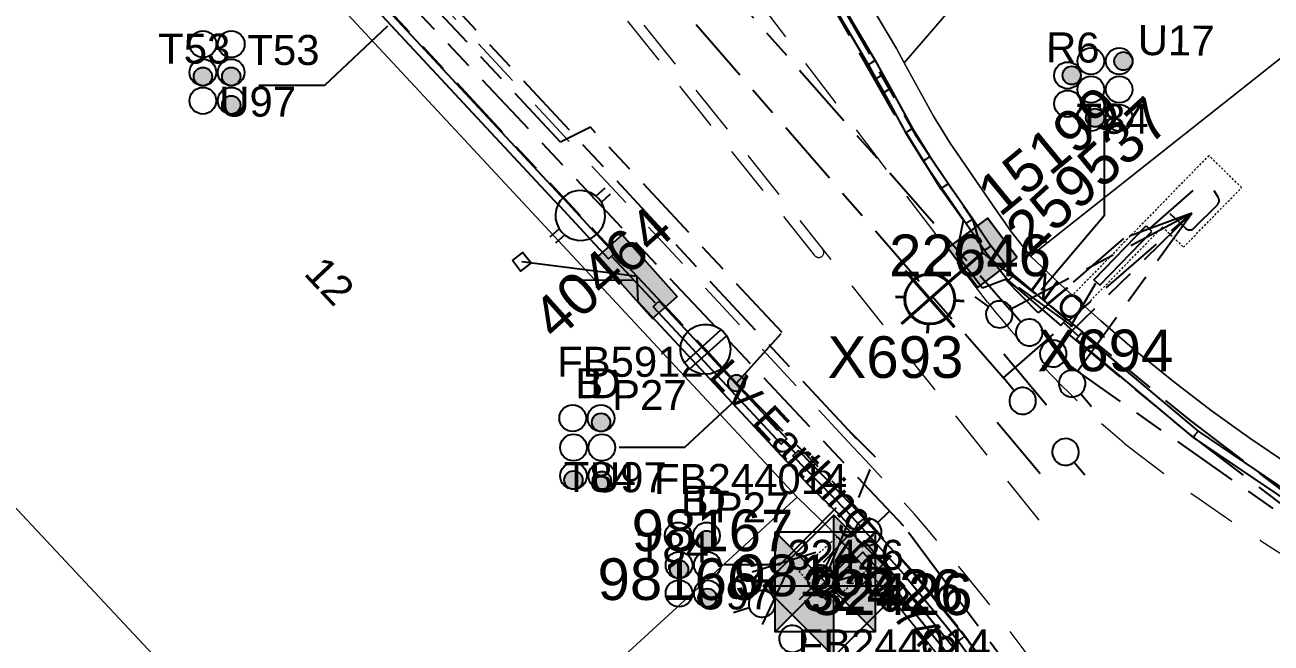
# Model space of a CAD drawing. Header units: metres. Extents: x 314728 to 315901, y 6265229 to 6266735.
# Drawn here: x 315503.8 to 315578.6, y 6265918 to 6265955.1 of the extents above; entities that cross this region are included whole.
import ezdxf
from ezdxf.enums import TextEntityAlignment as Align

# ---------------------------------------------------------------- set-up
doc = ezdxf.new("R2010")
doc.units = ezdxf.units.M
for name, pattern in [('Cable Exist UG', [8.2, 4, -1.2, 1.8, -1.2]), ('Dash', [5, 3, -2]), ('HIDDEN', [0.375, 0.25, -0.125]), ('HIDDEN2', [0.1875, 0.125, -0.0625])]:
    doc.linetypes.add(name, pattern=pattern)
doc.layers.get('0').update_dxf_attribs({"color": 6})
for name, color, linetype, lineweight in [('Cadastre Buildings_SP_EXT', 250, 'Continuous', 5), ('Cadastre Developer_SP_EXT', 250, 'Continuous', 5), ('Cadastre Land Parcels_SP_EXT', 250, 'Continuous', 5), ('Cadastre Other Property_SP_EXT', 250, 'HIDDEN', 5), ('Cadastre Roads_SP_EXT', 250, 'Continuous', 5)]:
    doc.layers.add(name, color=color, linetype=linetype, lineweight=lineweight)
for name, color, linetype in [('Duct_SP_EXT', 7, 'Continuous'), ('Equip_HV_EXT', 7, 'Continuous'), ('Equip_LV_EXT', 7, 'Continuous'), ('Equip_SP_SL_EXT', 7, 'Continuous'), ('Mains_HV_EXT', 7, 'Continuous'), ('Mains_LV_EXT', 7, 'Continuous'), ('Mains_SL_EXT', 7, 'Continuous'), ('Services_SP_EXT', 7, 'Continuous'), ('Sub_SP_EXT', 7, 'Continuous'), ('SupportsUG_SP_LV_EXT', 7, 'Continuous'), ('SupportsUG_SP_LV_SL_EXT', 7, 'Continuous'), ('Trench_SP_EXT', 7, 'Continuous')]:
    doc.layers.add(name, color=color, linetype=linetype)
doc.styles.add('COLUMN_LABEL', font='arial.ttf')
doc.styles.add('iecARIAL', font='arial.ttf', dxfattribs={"height": 2})
doc.styles.add('POLE_LABEL', font='arial.ttf')
doc.styles.get("Standard").update_dxf_attribs({"font": 'arial.ttf'})
doc.styles.add('SWITCH_LABEL', font='arial.ttf', dxfattribs={"height": 2.5})
doc.linetypes.add('Cable E UG', pattern='A,6,-0.5,["E",Standard,S=1.7,R=0,X=0.5,Y=-1],-2.9', length=9.4)

# ---------------------------------------------------------------- blocks, each defined once
blk = doc.blocks.new('COLUMN_EXT')
blk.add_hatch(color=256).paths.add_polyline_path([(-1.485, 1.485), (-1.485, -1.485), (1.485, -1.485), (1.485, 1.485)])
blk.add_lwpolyline([(-1.485, -1.485), (1.485, -1.485), (1.485, 1.485), (-1.485, 1.485)], close=True)
for tag, height, style, flags, p in [('ASSET_NUM', 2.5, 'COLUMN_LABEL', 8, (2, 2)), ('STRUCTURE_PLANT_NUMBER', 0.2, 'POLE_LABEL', 9, (1.813, 0.031)), ('STREET_CODE', 0.2, 'COLUMN_LABEL', 9, (1.813, -0.2))]:
    blk.add_attdef(tag, text='', height=height, dxfattribs=dict(style=style, flags=flags)).set_placement(p, align=Align.MIDDLE_LEFT)
at = {"flags": 9}
for tag, p in [('OWNED_BY', (1.813, -0.6)), ('STATE', (1.813, -0.8)), ('COLUMN_TYPE', (1.813, -0.4)), ('USAGE', (1.813, -1)), ('LEGEND', (1.813, -1.2)), ('LOCATION', (1.813, -1.4)), ('STREETNAME', (1.813, -1.6)), ('SUBURB', (1.813, -1.8)), ('NOTES', (1.813, -2))]:
    blk.add_attdef(tag, text='', height=0.2, dxfattribs=at).set_placement(p, align=Align.MIDDLE_LEFT)
at = {"flags": 1}
blk.add_attdef('Z', (1.813, -2.351), '', height=0.2, dxfattribs=at)
blk = doc.blocks.new('PILLAR_EXT')
blk.add_hatch(color=256).paths.add_polyline_path([(-2.475, 0.99), (-2.475, -0.99), (2.475, -0.99), (2.475, 0.99)])
blk.add_lwpolyline([(-2.475, -0.99), (2.475, -0.99), (2.475, 0.99), (-2.475, 0.99)], close=True)
at = {"style": 'iecARIAL', "flags": 8}
blk.add_attdef('ASSET_NUM', (1.5, 3.5), '', height=2.5, dxfattribs=at)
for tag, p, flags in [('OWNED_BY', (0, -0.2), 9), ('STATE', (0, -0.4), 9), ('SUPPORT_TYPE', (0, -0.6), 9), ('USAGE', (0, -0.8), 9), ('LEGEND', (0, -1), 9), ('LOCATION', (0, -1.2), 9), ('NOTES', (0, -1.4), 9), ('PARENT', (0, -1.6), 9), ('STREETNAME', (0, -1.8), 9), ('SUBURB', (0, -2), 1)]:
    blk.add_attdef(tag, p, '', height=0.2, dxfattribs=dict(flags=flags))
blk = doc.blocks.new('DUCT_EXT')
blk.add_circle((0, 0.8), 0.8)
at = {"flags": 1}
blk.add_attdef('Z', (0, 0), '', height=0.2, dxfattribs=at)
at = {"flags": 9}
for tag, p in [('DUCT_CODE', (0, 0)), ('XSECT_TYPE', (0, -0.2)), ('STATE', (0, -0.6)), ('FB_REFERENCE', (0, -0.4)), ('NOTES', (0, -0.8))]:
    blk.add_attdef(tag, text='', height=0.2, dxfattribs=at).set_placement(p, align=Align.MIDDLE_LEFT)
blk = doc.blocks.new('SL_LANTERN_EXT')
at = {"lineweight": 40}
for p, q in [((0, 1.968), (0, 6.468)), ((-1.459, 5.676), (-1.061, 5.278)), ((1.458, 5.676), (1.06, 5.278)), ((-2.25, 4.218), (2.25, 4.218)), ((-1.459, 2.759), (-1.061, 3.157)), ((1.458, 2.759), (1.06, 3.157)), ((0, 0), (0, 2.721))]:
    blk.add_line(p, q, dxfattribs=at)
blk.add_circle((0, 4.218), 1.5, dxfattribs=at)
at = {"style": 'iecARIAL', "flags": 8}
blk.add_attdef('ASSET_NUM', (1.5, 1.5), '', height=2.5, dxfattribs=at)
for tag, p, height, flags in [('CONSTRUCTED_VOLTAGE', (0.981, -0.653), 0.2, 9), ('CONTROL_TYPE', (0.981, -0.853), 0.2, 9), ('OPERATING_VOLTAGE', (0.981, -1.653), 0.2, 9), ('LANTERN_PURPOSE', (0.981, -1.053), 0.2, 9), ('LANTERN_TYPE', (0.981, -1.253), 0.2, 9), ('NO_PHASES', (0.981, -1.453), 0.2, 9), ('LNUMBER', (2.181, -3.253), 2.5, 8), ('ORIENTATION', (0.981, -1.853), 0.2, 9), ('OWNED_BY', (0.981, -2.053), 0.2, 9), ('STATE', (0.981, -2.253), 0.2, 9), ('CEXIST', (0.981, -2.653), 0.2, 9), ('CNEW', (0.981, -2.853), 0.2, 9), ('CNUMBER', (0.981, -3.053), 0.2, 9), ('USAGE', (0.981, -2.453), 0.2, 9), ('CREMOVE', (0.981, -3.253), 0.2, 9), ('CREPLACE', (0.981, -3.453), 0.2, 9), ('LKINGHEIGHT', (0.981, -3.653), 0.2, 9), ('LBRACKET', (0.981, -3.853), 0.2, 9), ('LBRACKETVOCAB', (0.981, -4.053), 0.2, 9), ('LCATEGORY', (0.981, -4.253), 0.2, 9), ('LCHARGE1', (0.981, -4.453), 0.2, 9), ('LCHARGE1PERCENT', (0.981, -4.653), 0.2, 9), ('LCHARGE2', (0.981, -4.853), 0.2, 9), ('LCHARGE2PERCENT', (0.981, -5.053), 0.2, 9), ('LCHARGE3', (0.981, -5.253), 0.2, 9), ('LCHARGE3PERCENT', (0.981, -5.453), 0.2, 9), ('LEXIST', (0.981, -5.653), 0.2, 9), ('LLAMP', (0.981, -5.853), 0.2, 9), ('LLAMPVOCAB', (0.981, -6.053), 0.2, 9), ('LMAST', (0.981, -6.253), 0.2, 9), ('LMASTVOCAB', (0.981, -6.453), 0.2, 9), ('LNEW', (0.981, -6.653), 0.2, 9), ('LANTNUMBER', (0.981, -6.853), 0.2, 9), ('LOUTREACH', (0.981, -7.253), 0.2, 9), ('LOUTREACHVOCAB', (0.981, -7.453), 0.2, 9), ('LRATECODE', (0.981, -7.653), 0.2, 9), ('LREMOVE', (0.981, -7.853), 0.2, 9), ('LREPLACE', (0.981, -8.053), 0.2, 9), ('LTYPE', (0.981, -8.253), 0.2, 9), ('LTYPEVOCAB', (0.981, -8.453), 0.2, 9), ('LEGEND', (0.981, -8.653), 0.2, 9), ('LOCATION', (0.981, -8.853), 0.2, 9), ('NOTES', (0.981, -9.053), 0.2, 9), ('STREETNAME', (0.981, -9.253), 0.2, 9), ('SUBURB', (0.981, -9.453), 0.2, 1)]:
    blk.add_attdef(tag, p, '', height=height, dxfattribs=dict(flags=flags))
blk = doc.blocks.new('CCP_EXT')
at = {"flags": 9}
for tag, p in [('USAGE', (0, -1.2)), ('LEGEND', (0, -1.4)), ('STATE', (0, -1.8)), ('LIFE_SUPPORT', (0, -1.6)), ('NOTES', (0, -2))]:
    blk.add_attdef(tag, text='', height=0.2, dxfattribs=at).set_placement(p, align=Align.MIDDLE_LEFT)
blk.add_wipeout([(0, 0.566), (0.566, 0), (0, -0.566), (-0.566, 0)])
blk.add_lwpolyline([(-0.566, 0), (0, 0.566), (0.566, 0), (0, -0.566), (-0.566, 0)])
at = {"flags": 1}
blk.add_attdef('Z', (0, 0), '', height=0.2, dxfattribs=at)
at = {"flags": 9}
for tag, p in [('CCP_TYPE', (0, 0)), ('OPERATING_VOLTAGE', (0, -0.6)), ('ORIENTATION', (0, -0.8)), ('CONSTRUCTED_VOLTAGE', (0, -0.2)), ('NO_PHASES', (0, -0.4)), ('OWNED_BY', (0, -1))]:
    blk.add_attdef(tag, text='', height=0.2, dxfattribs=at).set_placement(p, align=Align.MIDDLE_LEFT)
blk = doc.blocks.new('LV_UG_LINKS_CLOSED_EXT')
blk.add_wipeout([(-1.056, 1.057), (-1.18, 0.916), (-1.286, 0.761), (-1.371, 0.594), (-1.435, 0.417), (-1.476, 0.234), (-1.493, 0.047), (-1.487, -0.14), (-1.458, -0.326), (-1.406, -0.506), (-1.331, -0.678), (-1.236, -0.839), (-1.121, -0.988), (-0.988, -1.12), (-0.84, -1.235), (-0.679, -1.331), (-0.506, -1.406), (-0.326, -1.458), (-0.141, -1.487), (0.047, -1.493), (0.233, -1.476), (0.416, -1.435), (0.593, -1.371), (0.76, -1.286), (0.915, -1.181), (1.056, -1.057), (1.18, -0.916), (1.286, -0.761), (1.371, -0.594), (1.435, -0.417), (1.476, -0.234), (1.493, -0.047), (1.487, 0.14), (1.458, 0.326), (1.406, 0.506), (1.331, 0.678), (1.236, 0.839), (1.121, 0.988), (0.988, 1.12), (0.84, 1.235), (0.679, 1.331), (0.506, 1.406), (0.326, 1.458), (0.141, 1.487), (-0.047, 1.493), (-0.233, 1.476), (-0.416, 1.435), (-0.593, 1.371), (-0.76, 1.286), (-0.915, 1.181)])
for p, q in [((-0.25, -1.479), (-0.25, 1.479)), ((0.25, -1.479), (0.25, 1.479))]:
    blk.add_line(p, q)
blk.add_circle((0, 0), 1.5)
at = {"flags": 9}
for tag, p in [('ACTUAL_STATUS', (0, 0)), ('OPERATING_VOLTAGE', (0, -0.6)), ('ORIENTATION', (0, -0.8)), ('CONSTRUCTED_VOLTAGE', (0, -0.2)), ('NO_PHASES', (0, -0.4)), ('STATE', (0, -1)), ('SWITCH_TYPE', (0, -1.2)), ('USAGE', (0, -1.4)), ('NOTES', (0, -1.6))]:
    blk.add_attdef(tag, text='', height=0.2, dxfattribs=at).set_placement(p, align=Align.MIDDLE_LEFT)
at = {"flags": 1}
blk.add_attdef('Z', (0, 0), '', height=0.2, dxfattribs=at)
blk = doc.blocks.new('LV_UG_LINKS_OPEN_EXT')
for p, q in [((-0.249, 1.473), (-0.249, 2.22)), ((0.249, 1.473), (0.249, 2.22)), ((-0.249, -1.473), (-0.249, -2.22)), ((0.249, -1.473), (0.249, -2.22))]:
    blk.add_line(p, q)
at = {"flags": 9}
for tag, p in [('ACTUAL_STATUS', (0, 0)), ('OPERATING_VOLTAGE', (0, -0.6)), ('ORIENTATION', (0, -0.8)), ('CONSTRUCTED_VOLTAGE', (0, -0.2)), ('NO_PHASES', (0, -0.4)), ('STATE', (0, -1)), ('SWITCH_TYPE', (0, -1.2)), ('USAGE', (0, -1.4)), ('NOTES', (0, -1.6))]:
    blk.add_attdef(tag, text='', height=0.2, dxfattribs=at).set_placement(p, align=Align.MIDDLE_LEFT)
at = {"flags": 1}
blk.add_attdef('Z', (0, 0), '', height=0.2, dxfattribs=at)
blk.add_wipeout([(-0.249, 1.473), (-0.432, 1.43), (-0.608, 1.365), (-0.774, 1.278), (-0.928, 1.171), (-1.067, 1.045), (-1.19, 0.903), (-1.294, 0.747), (-1.377, 0.579), (-1.439, 0.402), (-1.478, 0.218), (-1.494, 0.031), (-1.486, -0.156), (-1.455, -0.341), (-1.4, -0.521), (-1.324, -0.692), (-1.227, -0.853), (-1.11, -1), (-0.976, -1.131), (-0.827, -1.244), (-0.664, -1.338), (-0.491, -1.411), (-0.311, -1.461), (-0.125, -1.489), (0.062, -1.493), (0.249, -1.473), (0.432, -1.43), (0.608, -1.365), (0.774, -1.278), (0.928, -1.171), (1.067, -1.045), (1.19, -0.903), (1.294, -0.747), (1.377, -0.579), (1.439, -0.402), (1.478, -0.218), (1.494, -0.031), (1.486, 0.156), (1.455, 0.341), (1.4, 0.521), (1.324, 0.692), (1.227, 0.853), (1.11, 1), (0.976, 1.131), (0.827, 1.244), (0.664, 1.338), (0.491, 1.411), (0.311, 1.461), (0.125, 1.489), (-0.062, 1.493)])
blk.add_lwpolyline([(0, -1.494, 1), (0, 1.494, 1)], format="xyb", close=True)
blk = doc.blocks.new('SWG_HOLEC_SU_EXT')
blk.add_line((1.8, -2), (5.8, -2))
for points in [[(1.8, -0.8, 1), (1.8, 0.8, 1)], [(5.8, -0.8, 1), (5.8, 0.8, 1)]]:
    blk.add_lwpolyline(points, format="xyb", close=True)
for points in [[(1, 0), (0, 0)], [(6.6, 0), (7.6, 0)]]:
    blk.add_lwpolyline(points)
at = {"style": 'SWITCH_LABEL', "flags": 8}
blk.add_attdef('ASSET_NUM', text='', height=2.5, rotation=179.95437, dxfattribs=at).set_placement((-2.4, 0), align=Align.MIDDLE_LEFT)
at = {"flags": 1}
blk.add_attdef('Z', (0, 0), '', height=0.2, dxfattribs=at)
at = {"flags": 9}
for tag, p in [('ACTUAL_STATUS', (0, -0.4)), ('CONSTRUCTED_VOLTAGE', (0, -0.6)), ('NO_PHASES', (0, -0.8)), ('OPERATING_VOLTAGE', (0, -1)), ('ORIENTATION', (0, -1.2)), ('OWNED_BY', (0, -1.4)), ('STATE', (0, -1.8)), ('SWITCH_TYPE', (0, -2)), ('USAGE', (0, -2.2)), ('PARENT', (0, -1.6)), ('STREETNAME', (0, -2.6)), ('SUBURB', (0, -2.8)), ('LOCATION', (0, -2.4)), ('NOTES', (0, -3))]:
    blk.add_attdef(tag, text='', height=0.2, dxfattribs=at).set_placement(p, align=Align.MIDDLE_LEFT)
at = {"style": 'SWITCH_LABEL', "flags": 9}
blk.add_attdef('STREET_CODE', text='', height=0.2, dxfattribs=at).set_placement((0, -0.2), align=Align.MIDDLE_LEFT)
blk = doc.blocks.new('SWG_HOLEC_SU_NO_EXT')
blk.add_line((1.8, -2), (5.8, -2))
for points in [[(1.8, -0.8, 1), (1.8, 0.8, 1)], [(5.8, -0.8, 1), (5.8, 0.8, 1)]]:
    blk.add_lwpolyline(points, format="xyb", close=True)
for points in [[(1, 0), (0, 0)], [(6.6, 0), (7.6, 0)]]:
    blk.add_lwpolyline(points)
at = {"insert": (5.311, -3.639), "char_height": 1.4, "width": 3.88632, "attachment_point": 1, "rotation": 180}
blk.add_mtext('{\\fArial|b0|i0|c0|p34;N/O}', dxfattribs=at)
at = {"style": 'SWITCH_LABEL', "flags": 8}
blk.add_attdef('ASSET_NUM', text='', height=2.5, rotation=179.95437, dxfattribs=at).set_placement((-2.4, 0), align=Align.MIDDLE_LEFT)
at = {"flags": 1}
blk.add_attdef('Z', (0, 0), '', height=0.2, dxfattribs=at)
at = {"flags": 9}
for tag, p in [('ACTUAL_STATUS', (0, -0.4)), ('CONSTRUCTED_VOLTAGE', (0, -0.6)), ('NO_PHASES', (0, -0.8)), ('OPERATING_VOLTAGE', (0, -1)), ('ORIENTATION', (0, -1.2)), ('OWNED_BY', (0, -1.4)), ('STATE', (0, -1.8)), ('SWITCH_TYPE', (0, -2)), ('USAGE', (0, -2.2)), ('PARENT', (0, -1.6)), ('STREETNAME', (0, -2.6)), ('SUBURB', (0, -2.8)), ('LOCATION', (0, -2.4)), ('NOTES', (0, -3))]:
    blk.add_attdef(tag, text='', height=0.2, dxfattribs=at).set_placement(p, align=Align.MIDDLE_LEFT)
at = {"style": 'SWITCH_LABEL', "flags": 9}
blk.add_attdef('STREET_CODE', text='', height=0.2, dxfattribs=at).set_placement((0, -0.2), align=Align.MIDDLE_LEFT)
blk = doc.blocks.new('SWITCHING_STATION_EXT')
blk.add_hatch(color=256).paths.add_polyline_path([(-3, 3), (-3, -3), (0, 0)])
h = blk.add_hatch(color=256)
h.paths.add_polyline_path([(0, 0), (3, -3), (3, 3)])
h.paths.add_polyline_path([(3.593, -1.15), (4.626, -1.15), (4.626, -0.85), (3.593, -0.85)], flags=9)
h.paths.add_polyline_path([(3.593, -0.95), (4.826, -0.95), (4.826, -0.65), (3.593, -0.65)], flags=9)
h.paths.add_polyline_path([(3.593, -0.75), (4.626, -0.75), (4.626, -0.45), (3.593, -0.45)], flags=9)
h.paths.add_polyline_path([(3.593, -0.55), (4.826, -0.55), (4.826, -0.25), (3.593, -0.25)], flags=9)
h.paths.add_polyline_path([(3.593, -0.35), (5.693, -0.35), (5.693, -0.05), (3.593, -0.05)], flags=9)
for p, q in [((-3, 3), (3, -3)), ((-3, -3), (3, 3)), ((-2.4, 2.327), (-2.4, 2.327, 0)), ((2.327, 2.327), (2.327, 2.327, 0))]:
    blk.add_line(p, q)
blk.add_lwpolyline([(-3, 3), (3, 3), (3, -3), (-3, -3)], close=True)
for tag, height, flags, p in [('ASSET_NUM', 2.5, 8, (3.461, 2)), ('STREET_CODE', 0.2, 9, (1.5, 0)), ('OPERATING_VOLTAGE', 0.2, 9, (1.5, -0.6)), ('OPERATED_BY', 0.2, 9, (1.5, -0.8)), ('CONSTRUCTED_VOLTAGE', 0.2, 9, (1.5, -0.2)), ('NO_PHASES', 0.2, 9, (1.5, -0.4)), ('ORIENTATION', 0.2, 9, (1.5, -1.2)), ('OWNED_BY', 0.2, 9, (1.5, -1.4)), ('MAINTAINED_BY', 0.2, 9, (1.5, -1)), ('STATE', 0.2, 9, (1.5, -1.6)), ('USAGE', 0.2, 9, (1.5, -2)), ('PARENT', 0.2, 9, (1.5, -1.8)), ('LEGEND', 0.2, 9, (1.5, -2.2)), ('SITE_TYPE', 0.2, 9, (1.5, -2.6)), ('STREETNAME', 0.2, 9, (1.5, -2.8)), ('SUBURB', 0.2, 9, (1.5, -3)), ('LOCATION', 0.2, 9, (1.5, -2.4)), ('Z', 0.2, 1, (1.5, -3.4)), ('NOTES', 0.2, 9, (1.5, -3.2))]:
    blk.add_attdef(tag, text='', height=height, dxfattribs=dict(flags=flags)).set_placement(p, align=Align.MIDDLE_LEFT)
blk = doc.blocks.new('CABLE_LARGE_EXT')
h = blk.add_hatch(color=256)
edge = h.paths.add_edge_path()
edge.add_arc((0, 0.55), 0.55, 0, 360)
blk.add_circle((0, 0.55), 0.55)
at = {"flags": 1}
blk.add_attdef('Z', (0, 0), '', height=0.2, dxfattribs=at)
at = {"flags": 9}
for tag, p in [('COND_CODE', (0, 0)), ('XSECT_SIZE', (0, -0.6)), ('STATE', (0, -0.4)), ('FB_REFERENCE', (0, -0.2)), ('NOTES', (0, -0.8))]:
    blk.add_attdef(tag, text='', height=0.2, dxfattribs=at).set_placement(p, align=Align.MIDDLE_LEFT)
blk = doc.blocks.new('CONNECTOR_NODE_EXT')
h = blk.add_hatch(color=256)
edge = h.paths.add_edge_path()
edge.add_arc((0, 0), 0.5, 0, 360)
blk.add_circle((0, 0), 0.5)
at = {"flags": 1}
blk.add_attdef('Z', (0, 0), '', height=0.2, dxfattribs=at)
at = {"flags": 9}
for tag, p in [('CONNECTOR_TYPE', (0, 0)), ('OPERATING_VOLTAGE', (0, -0.6)), ('ORIENTATION', (0, -0.8)), ('CONSTRUCTED_VOLTAGE', (0, -0.2)), ('NO_PHASES', (0, -0.4)), ('SUBTYPE', (0, -1)), ('USAGE', (0, -1.2)), ('NOTES', (0, -1.4))]:
    blk.add_attdef(tag, text='', height=0.2, dxfattribs=at).set_placement(p, align=Align.MIDDLE_LEFT)

msp = doc.modelspace()

# ---------------------------------------------------------------- linework, layer by layer
at = {"layer": 'Cadastre Buildings_SP_EXT', "linetype": 'Continuous'}
msp.add_lwpolyline([(315524.599, 6265903.287), (315482.696, 6265948.059), (315451.744, 6265919.365), (315443.539, 6265911.76), (315491.622, 6265879.386), (315509.074, 6265889.064), (315524.599, 6265903.287)], close=True, dxfattribs=at)
at = {"layer": 'Cadastre Developer_SP_EXT', "linetype": 'Dash'}
msp.add_lwpolyline([(315561.591, 6265938.43), (315534.952, 6265973.466)], dxfattribs=at)
for points in [[(315551.239, 6265941.225, 0.987472), (315551.708, 6265941.599)], [(315561.593, 6265938.428, 0.048766), (315569.788, 6265929.989)], [(315569.801, 6265929.978, 0.039813), (315584.722, 6265920.09)], [(315564.745, 6265916.279, 0.032854), (315553.511, 6265929.758)]]:
    msp.add_lwpolyline(points, format="xyb", dxfattribs=at)
at = {"layer": 'Cadastre Land Parcels_SP_EXT', "linetype": 'Continuous'}
for points in [[(315581.598, 6265993.334), (315565.114, 6265976.974), (315541.284, 6266003.842), (315537.935, 6265999.877), (315567.646, 6265965.585), (315556.598, 6265952.797), (315558.361, 6265949.589), (315559.354, 6265947.967), (315560.447, 6265946.37), (315561.903, 6265944.268), (315563.003, 6265942.696), (315564.183, 6265941.184), (315582.685, 6265955.839), (315583.976, 6265954.708), (315601.616, 6265977.652), (315581.598, 6265993.334)], [(315550.17, 6265926.734), (315549.6, 6265927.346), (315512.139, 6265967.588), (315503.803, 6265967.662), (315482.696, 6265948.059), (315524.599, 6265903.287), (315550.17, 6265926.734)]]:
    msp.add_lwpolyline(points, close=True, dxfattribs=at)
for points in [[(315553.632, 6265957.865), (315556.126, 6265953.653), (315556.598, 6265952.797), (315556.598, 6265952.797), (315567.646, 6265965.585)], [(315582.685, 6265955.839), (315564.183, 6265941.184), (315566.282, 6265939.215), (315568.391, 6265937.307), (315570.553, 6265935.456), (315572.766, 6265933.667), (315575.028, 6265931.941), (315577.337, 6265930.278), (315579.691, 6265928.679)], [(315558.682, 6265917.2), (315555.472, 6265921.144), (315552.062, 6265924.915), (315552.062, 6265924.915), (315550.17, 6265926.734), (315524.599, 6265903.287)]]:
    msp.add_lwpolyline(points, dxfattribs=at)
at = {"layer": 'Cadastre Other Property_SP_EXT', "linetype": 'HIDDEN2'}
for points in [[(315566.704, 6265938.852), (315567.447, 6265938.182), (315572.103, 6265942.952), (315573.355, 6265941.73), (315576.848, 6265945.308), (315574.88, 6265947.229), (315566.704, 6265938.852)], [(315552.602, 6265924.368), (315550.267, 6265922.29), (315552.124, 6265920.323), (315554.349, 6265922.364), (315552.602, 6265924.368)]]:
    msp.add_lwpolyline(points, close=True, dxfattribs=at)
at = {"layer": 'Cadastre Roads_SP_EXT', "linetype": 'Continuous'}
msp.add_lwpolyline([(315579.691, 6265928.679), (315577.337, 6265930.278), (315575.028, 6265931.941), (315572.766, 6265933.667), (315570.553, 6265935.456), (315568.391, 6265937.307), (315566.282, 6265939.215), (315564.183, 6265941.184), (315563.003, 6265942.696), (315561.903, 6265944.268), (315560.447, 6265946.37), (315559.354, 6265947.967), (315558.361, 6265949.589), (315556.598, 6265952.797), (315556.126, 6265953.653), (315553.632, 6265957.865)], dxfattribs=at)
at = {"layer": 'Duct_SP_EXT'}
for p, q in [((315551.989, 6265956.833), (315554.442, 6265952.69)), ((315552.395, 6265957.088), (315554.858, 6265952.928)), ((315554.442, 6265952.69), (315554.65, 6265952.809)), ((315554.442, 6265952.69), (315554.899, 6265951.86)), ((315554.858, 6265952.928), (315554.65, 6265952.809)), ((315554.858, 6265952.928), (315555.32, 6265952.092)), ((315554.899, 6265951.86), (315555.109, 6265951.976)), ((315554.899, 6265951.86), (315555.367, 6265951.008)), ((315555.32, 6265952.092), (315555.109, 6265951.976)), ((315555.32, 6265952.092), (315555.788, 6265951.239)), ((315555.367, 6265951.008), (315555.578, 6265951.124)), ((315555.367, 6265951.008), (315555.578, 6265951.124)), ((315555.367, 6265951.008), (315555.367, 6265951.008)), ((315555.367, 6265951.008), (315556.683, 6265948.615)), ((315555.788, 6265951.239), (315555.578, 6265951.124)), ((315555.788, 6265951.239), (315555.578, 6265951.124)), ((315555.788, 6265951.239), (315555.788, 6265951.239)), ((315555.788, 6265951.239), (315557.098, 6265948.856)), ((315556.683, 6265948.615), (315556.89, 6265948.735)), ((315556.683, 6265948.615), (315557.725, 6265946.912)), ((315557.098, 6265948.856), (315556.89, 6265948.735)), ((315557.098, 6265948.856), (315558.128, 6265947.173)), ((315557.725, 6265946.912), (315557.927, 6265947.042)), ((315558.128, 6265947.173), (315557.927, 6265947.042)), ((315558.128, 6265947.173), (315559.245, 6265945.542)), ((315557.725, 6265946.912), (315558.849, 6265945.27)), ((315559.245, 6265945.542), (315559.047, 6265945.406)), ((315559.245, 6265945.542), (315560.706, 6265943.432)), ((315558.849, 6265945.27), (315559.047, 6265945.406)), ((315558.849, 6265945.27), (315560.31, 6265943.161)), ((315560.31, 6265943.161), (315560.508, 6265943.297)), ((315560.706, 6265943.432), (315560.508, 6265943.297)), ((315560.706, 6265943.432), (315561.804, 6265941.813)), ((315560.31, 6265943.161), (315561.406, 6265941.544)), ((315567.984, 6265939.783), (315571.117, 6265943.014)), ((315568.329, 6265939.449), (315571.462, 6265942.68)), ((315571.117, 6265943.014), (315571.289, 6265942.847)), ((315571.462, 6265942.68), (315571.289, 6265942.847)), ((315561.794, 6265941.827), (315561.605, 6265941.678)), ((315561.804, 6265941.813), (315561.605, 6265941.678)), ((315561.794, 6265941.827), (315563.18, 6265940.06)), ((315561.406, 6265941.544), (315561.605, 6265941.678)), ((315561.416, 6265941.53), (315561.605, 6265941.678)), ((315561.416, 6265941.53), (315562.833, 6265939.725)), ((315562.833, 6265939.725), (315563.007, 6265939.892)), ((315562.833, 6265939.725), (315566.005, 6265937.038)), ((315563.18, 6265940.06), (315563.007, 6265939.892)), ((315563.18, 6265940.06), (315566.315, 6265937.404)), ((315567.984, 6265939.783), (315568.157, 6265939.616)), ((315568.329, 6265939.449), (315568.157, 6265939.616)), ((315541.536, 6265938.163), (315541.712, 6265938.327)), ((315541.888, 6265938.49), (315541.712, 6265938.327)), ((315566.315, 6265937.404), (315566.16, 6265937.221)), ((315566.005, 6265937.038), (315566.16, 6265937.221)), ((315567.224, 6265936.567), (315567.07, 6265936.383)), ((315567.224, 6265936.567), (315574.23, 6265930.699)), ((315566.916, 6265936.199), (315567.07, 6265936.383)), ((315566.916, 6265936.199), (315573.941, 6265930.315)), ((315574.23, 6265930.699), (315574.086, 6265930.507)), ((315574.23, 6265930.699), (315581.343, 6265925.892)), ((315549.203, 6265929.916), (315549.379, 6265930.079)), ((315549.554, 6265930.242), (315549.379, 6265930.079)), ((315573.941, 6265930.315), (315574.086, 6265930.507)), ((315573.941, 6265930.315), (315581.085, 6265925.487)), ((315549.912, 6265929.207), (315550.084, 6265929.375)), ((315553.108, 6265925.935), (315549.912, 6265929.207)), ((315550.255, 6265929.543), (315550.084, 6265929.375)), ((315553.458, 6265926.264), (315550.255, 6265929.543)), ((315553.108, 6265925.935), (315553.283, 6265926.099)), ((315553.458, 6265926.264), (315553.283, 6265926.099)), ((315556.941, 6265922.412), (315553.458, 6265926.264)), ((315556.585, 6265922.091), (315553.108, 6265925.935)), ((315556.941, 6265922.412), (315556.763, 6265922.252)), ((315556.949, 6265922.403), (315556.763, 6265922.252)), ((315560.219, 6265918.385), (315556.949, 6265922.403)), ((315556.576, 6265922.1), (315556.763, 6265922.252)), ((315559.839, 6265918.092), (315556.576, 6265922.1)), ((315556.585, 6265922.091), (315556.763, 6265922.252)), ((315559.839, 6265918.092), (315560.029, 6265918.238)), ((315562.872, 6265913.936), (315559.839, 6265918.092)), ((315560.219, 6265918.385), (315560.029, 6265918.238)), ((315563.264, 6265914.213), (315560.219, 6265918.385))]:
    msp.add_line(p, q, dxfattribs=at)
for points in [[(315517.869, 6265951.46), (315521.817, 6265951.46), (315525.61, 6265955.008)], [(315568.605, 6265948.711), (315568.605, 6265943.607), (315564.823, 6265939.147)], [(315539.486, 6265929.735), (315543.433, 6265929.735), (315546.538, 6265932.613)], [(315545.82, 6265922.686), (315549.146, 6265922.686), (315552.529, 6265926.12)], [(315545.82, 6265922.686), (315549.146, 6265922.686), (315552.529, 6265926.12)]]:
    msp.add_lwpolyline(points, dxfattribs=at)
at = {"layer": 'Mains_HV_EXT', "linetype": 'Cable Exist UG'}
for points in [[(315562.548, 6265933.889), (315573.861, 6265943.782)], [(315562.944, 6265937.993), (315573.861, 6265943.782)], [(315566.992, 6265934.288), (315573.861, 6265943.782)], [(315635.321, 6265882.998), (315629.215, 6265890.816), (315622.955, 6265897.464), (315615.758, 6265903.852), (315610.73, 6265907.671), (315604.508, 6265911.764), (315598.201, 6265915.362), (315590.618, 6265919.055), (315583.002, 6265923.073), (315566.992, 6265934.288)]]:
    msp.add_lwpolyline(points, dxfattribs=at)
at = {"layer": 'Mains_HV_EXT', "linetype": 'Cable E UG'}
for points in [[(315552.26, 6265922.263), (315554.188, 6265924.124), (315554.188, 6265924.124), (315556.231, 6265921.795), (315559.474, 6265917.811)], [(315552.591, 6265921.921), (315554.108, 6265923.439), (315554.108, 6265923.439), (315555.852, 6265921.47), (315559.078, 6265917.505), (315561.566, 6265914.096)]]:
    msp.add_lwpolyline(points, dxfattribs=at)
at = {"layer": 'Mains_LV_EXT', "linetype": 'Cable Exist UG'}
msp.add_lwpolyline([(315573.861, 6265943.782), (315566.46, 6265936.514), (315573.749, 6265930.474), (315579.032, 6265926.456), (315583.205, 6265924.207), (315587.803, 6265921.406), (315591.727, 6265919.666), (315604.39, 6265912.942), (315604.903, 6265911.07), (315606.919, 6265909.701), (315608.794, 6265910.116), (315615.445, 6265905.246), (315618.582, 6265902.907), (315624.686, 6265897.159), (315631.599, 6265889.251), (315637.316, 6265881.956), (315637.361, 6265880.181), (315639.632, 6265878.667), (315641.174, 6265879.571), (315647.553, 6265875.956)], dxfattribs=at)
at = {"layer": 'Mains_SL_EXT', "linetype": 'Cable Exist UG'}
msp.add_lwpolyline([(315561.303, 6265941.403), (315565.941, 6265937.758), (315573.749, 6265931.325), (315579.521, 6265926.941), (315587.974, 6265922.109), (315596.291, 6265918.136), (315605.347, 6265913.113), (315606.654, 6265911.57)], dxfattribs=at)
at = {"layer": 'Trench_SP_EXT', "linetype": 'Cable Exist UG'}
for points in [[(315571.332, 6265942.855), (315573.94, 6265945.128)], [(315539.033, 6265941.193), (315541.649, 6265938.4)], [(315540.375, 6265939.76), (315536.011, 6265939.742)], [(315566.569, 6265936.965), (315568.096, 6265939.566)], [(315567.07, 6265936.383), (315566.16, 6265937.221)], [(315549.35, 6265930.086), (315550.055, 6265929.401)], [(315552.399, 6265922.432), (315554.744, 6265924.484)]]:
    msp.add_lwpolyline(points, dxfattribs=at)
msp.add_lwpolyline([(315572.548, 6265943.752), (315573.528, 6265942.828), (315573.528, 6265942.828, 0.357103), (315573.984, 6265942.871), (315573.984, 6265942.871), (315575.384, 6265944.259), (315575.384, 6265944.259, 0.352256), (315575.438, 6265944.739), (315575.438, 6265944.739), (315575.204, 6265945.108)], format="xyb", dxfattribs=at)

# ---------------------------------------------------------------- block references
at = {"layer": 'Duct_SP_EXT'}
for name, p in [('DUCT_EXT', (315514.511, 6265953.115)), ('DUCT_EXT', (315516.211, 6265953.115)), ('DUCT_EXT', (315514.505, 6265951.422)), ('DUCT_EXT', (315516.205, 6265951.422)), ('CABLE_LARGE_EXT', (315514.505, 6265951.422)), ('CABLE_LARGE_EXT', (315516.205, 6265951.422)), ('DUCT_EXT', (315514.505, 6265949.722)), ('DUCT_EXT', (315516.205, 6265949.722)), ('CABLE_LARGE_EXT', (315516.205, 6265949.722)), ('DUCT_EXT', (315536.7, 6265930.673)), ('DUCT_EXT', (315538.4, 6265930.673)), ('CABLE_LARGE_EXT', (315538.4, 6265930.673)), ('DUCT_EXT', (315536.747, 6265928.909)), ('DUCT_EXT', (315538.447, 6265928.909)), ('DUCT_EXT', (315536.747, 6265927.209)), ('DUCT_EXT', (315538.447, 6265927.209)), ('CABLE_LARGE_EXT', (315536.747, 6265927.208)), ('CABLE_LARGE_EXT', (315538.452, 6265927.183)), ('DUCT_EXT', (315543.034, 6265923.624)), ('DUCT_EXT', (315544.734, 6265923.624)), ('CABLE_LARGE_EXT', (315544.734, 6265923.624)), ('DUCT_EXT', (315543.081, 6265921.86)), ('DUCT_EXT', (315544.781, 6265921.86)), ('CABLE_LARGE_EXT', (315543.081, 6265921.86)), ('DUCT_EXT', (315543.081, 6265920.16)), ('DUCT_EXT', (315544.781, 6265920.16)), ('CABLE_LARGE_EXT', (315544.787, 6265920.15))]:
    msp.add_blockref(name, p, dxfattribs=at)
for name, p, rotation in [('DUCT_EXT', (315568.601, 6265952.894), 90.02673195391739), ('DUCT_EXT', (315570.301, 6265952.895), 90.02673195391739), ('CABLE_LARGE_EXT', (315570.301, 6265952.895), 90.02673195391739), ('DUCT_EXT', (315567.202, 6265952.043), 90.02673195391739), ('CABLE_LARGE_EXT', (315567.196, 6265952.039), 90.02673195391739), ('DUCT_EXT', (315568.602, 6265951.194), 90.02673195391739), ('DUCT_EXT', (315570.302, 6265951.195), 90.02673195391739), ('DUCT_EXT', (315567.202, 6265950.343), 90.02673195391739), ('DUCT_EXT', (315568.603, 6265949.494), 90.02673195391739), ('CABLE_LARGE_EXT', (315568.603, 6265949.494), 90), ('DUCT_EXT', (315570.303, 6265949.495), 90.02673195391739)]:
    msp.add_blockref(name, p, dxfattribs=dict(at, rotation=rotation))
at = {"layer": 'Equip_HV_EXT'}
ref = msp.add_blockref('SWG_HOLEC_SU_EXT', (315562.944, 6265937.993), dxfattribs=dict(at, rotation=310.0252933017358))
ref.add_attrib('ASSET_NUM', '22646', dxfattribs={"layer": '0', "height": 2.5, "style": 'SWITCH_LABEL'}).set_placement((315560.545, 6265939.243), align=Align.BOTTOM_CENTER)
ref = msp.add_blockref('SWG_HOLEC_SU_NO_EXT', (315566.992, 6265934.288), dxfattribs=dict(at, rotation=143.9310672184315))
ref.add_attrib('ASSET_NUM', 'X694', dxfattribs={"layer": '0', "height": 2.5, "style": 'SWITCH_LABEL'}).set_placement((315564.593, 6265935.538), align=Align.MIDDLE_LEFT)
ref = msp.add_blockref('SWG_HOLEC_SU_EXT', (315562.548, 6265933.889), dxfattribs=dict(at, rotation=310.0252933017358))
ref.add_attrib('ASSET_NUM', 'X693', dxfattribs={"layer": '0', "height": 2.5, "style": 'SWITCH_LABEL'}).set_placement((315560.149, 6265935.139), align=Align.MIDDLE_RIGHT)
ref = msp.add_blockref('SWG_HOLEC_SU_EXT', (315550.3, 6265920.565), dxfattribs=dict(at, rotation=44.57559484719956))
ref.add_attrib('ASSET_NUM', '98166', dxfattribs={"layer": '0', "height": 2.5, "style": 'SWITCH_LABEL'}).set_placement((315547.901, 6265921.815), align=Align.MIDDLE_RIGHT)
ref = msp.add_blockref('SWG_HOLEC_SU_EXT', (315552.344, 6265923.492), dxfattribs=dict(at, rotation=244.9282031627173))
ref.add_attrib('ASSET_NUM', '98167', dxfattribs={"layer": '0', "height": 2.5, "style": 'SWITCH_LABEL'}).set_placement((315549.945, 6265924.742), align=Align.MIDDLE_RIGHT)
ref = msp.add_blockref('SWG_HOLEC_SU_EXT', (315553.604, 6265922.04), dxfattribs=dict(at, rotation=197.1329963875753))
ref.add_attrib('ASSET_NUM', '98165', dxfattribs={"layer": '0', "height": 2.5, "style": 'SWITCH_LABEL'}).set_placement((315551.205, 6265923.29), align=Align.TOP_CENTER)
at = {"layer": 'Equip_SP_SL_EXT'}
ref = msp.add_blockref('SL_LANTERN_EXT', (315561.303, 6265941.403), dxfattribs=dict(at, rotation=131.189941134278))
ref.add_attrib('ASSET_NUM', '15199', dxfattribs={"layer": '0', "height": 2.5, "rotation": 39.38465, "style": 'iecARIAL'}).set_placement((315562.803, 6265942.903), align=Align.BOTTOM_LEFT)
at = {"layer": 'Sub_SP_EXT'}
ref = msp.add_blockref('SWITCHING_STATION_EXT', (315552.38, 6265921.412), dxfattribs=dict(at, rotation=44.9999996462642))
ref.add_attrib('ASSET_NUM', '32426', dxfattribs={"layer": '0', "height": 2.5}).set_placement((315555.841, 6265922.162), align=Align.TOP_CENTER)
ref = msp.add_blockref('SWITCHING_STATION_EXT', (315551.843, 6265921.646), dxfattribs=at)
ref.add_attrib('ASSET_NUM', '32426', dxfattribs={"layer": '0', "height": 2.5}).set_placement((315555.304, 6265922.396), align=Align.TOP_CENTER)
at = {"layer": 'SupportsUG_SP_LV_EXT'}
ref = msp.add_blockref('PILLAR_EXT', (315540.575, 6265939.965), dxfattribs=dict(at, rotation=311.8630326931975))
ref.add_attrib('ASSET_NUM', '40464', dxfattribs={"layer": '0', "height": 2.5, "rotation": 41.89926, "style": 'iecARIAL'}).set_placement((315542.075, 6265943.465), align=Align.MIDDLE_RIGHT)
at = {"layer": 'SupportsUG_SP_LV_SL_EXT'}
ref = msp.add_blockref('COLUMN_EXT', (315561.303, 6265941.403), dxfattribs=dict(at, rotation=126.9512357441732))
ref.add_attrib('ASSET_NUM', '259537', dxfattribs={"layer": '0', "height": 2.5, "rotation": 42.45328, "style": 'COLUMN_LABEL'}).set_placement((315563.303, 6265942.153), align=Align.MIDDLE_LEFT)

# ---------------------------------------------------------------- texts
at = {"layer": 'Cadastre Land Parcels_SP_EXT'}
msp.add_text('12', height=1.8, rotation=313.31164, dxfattribs=at).set_placement((315520.501, 6265940.113))
at = {"layer": 'Cadastre Other Property_SP_EXT'}
msp.add_text('087431', height=1.8, rotation=312.41698, dxfattribs=at).set_placement((315553.926, 6265921.628))
at = {"layer": 'Duct_SP_EXT'}
for s, p in [('T53', (315511.819, 6265952.746)), ('T53', (315517.171, 6265952.665)), ('U97', (315515.485, 6265949.569)), ('T84', (315566.938, 6265948.536)), ('FB5912', (315535.762, 6265933.957)), ('B', (315536.85, 6265932.673)), ('D', (315537.75, 6265932.673)), ('T84', (315536.161, 6265927.053)), ('U97', (315537.733, 6265927.03)), ('FB244014', (315541.577, 6265926.927)), ('B', (315543.184, 6265925.624)), ('D', (315544.084, 6265925.624)), ('P27', (315545.227, 6265925.217)), ('T84', (315540.549, 6265922.814)), ('U97', (315544.068, 6265919.997)), ('FB244014', (315550.196, 6265917.002))]:
    msp.add_text(s, height=1.8, dxfattribs=at).set_placement(p)
for s, p in [('R6', (315565.099, 6265952.831)), ('U17', (315570.604, 6265953.262))]:
    msp.add_text(s, height=1.8, rotation=359.50163, dxfattribs=at).set_placement(p)
at = {"layer": 'Sub_SP_EXT'}
msp.add_text('32426', height=1.8, dxfattribs=at).set_placement((315549.581, 6265922.375))

# ---------------------------------------------------------------- next in the draw order: block references
at = {"layer": 'Services_SP_EXT', "rotation": 352.628762075332}
msp.add_blockref('CCP_EXT', (315533.642, 6265940.862), dxfattribs=at)

# ---------------------------------------------------------------- next in the draw order: block references
msp.add_blockref('CCP_EXT', (315533.642, 6265940.862), dxfattribs=at)

# ---------------------------------------------------------------- next in the draw order: linework, layer by layer
at = {"layer": 'Cadastre Developer_SP_EXT', "linetype": 'Dash'}
for points in [[(315519.149, 6265982.421), (315564.676, 6265925.341)], [(315551.239, 6265941.225), (315518.68, 6265982.047)], [(315553.511, 6265929.758), (315514.811, 6265971.39)]]:
    msp.add_lwpolyline(points, dxfattribs=at)
at = {"layer": 'Cadastre Roads_SP_EXT', "linetype": 'Continuous'}
msp.add_lwpolyline([(315512.139, 6265967.588), (315549.6, 6265927.346), (315550.17, 6265926.734), (315552.062, 6265924.915), (315555.472, 6265921.144), (315558.682, 6265917.2)], dxfattribs=at)

# ---------------------------------------------------------------- next in the draw order: block references
at = {"layer": 'Equip_LV_EXT'}
for name, p, rotation in [('LV_UG_LINKS_OPEN_EXT', (315537.155, 6265943.634), 311.8630326931975), ('LV_UG_LINKS_CLOSED_EXT', (315544.668, 6265935.607), 312.0658142798329)]:
    msp.add_blockref(name, p, dxfattribs=dict(at, rotation=rotation))

# ---------------------------------------------------------------- next in the draw order: linework, layer by layer
at = {"layer": 'Duct_SP_EXT'}
for p, q in [((315514.394, 6265968.013), (315539.209, 6265941.356)), ((315514.043, 6265967.686), (315538.857, 6265941.029)), ((315538.857, 6265941.029), (315539.033, 6265941.193)), ((315539.209, 6265941.356), (315539.033, 6265941.193)), ((315541.536, 6265938.163), (315549.203, 6265929.916)), ((315541.888, 6265938.49), (315549.554, 6265930.242))]:
    msp.add_line(p, q, dxfattribs=at)
at = {"layer": 'Mains_HV_EXT', "linetype": 'Cable Exist UG'}
for points in [[(315466.479, 6266056.459), (315481.16, 6266023.051), (315482.526, 6266020.133), (315484.855, 6266016.083), (315488.569, 6266010.611), (315494.103, 6266007.933), (315499.097, 6265998.207), (315497.643, 6265987.974), (315497.08, 6265983.313), (315492.375, 6265978.293), (315497.901, 6265971.187), (315501.203, 6265974.242), (315512.346, 6265974.306), (315513.477, 6265973.206), (315523.244, 6265983.131), (315562.944, 6265937.993)], [(315551.872, 6265921.922), (315554.871, 6265929.13), (315553.166, 6265930.833), (315553.166, 6265930.833), (315553.735, 6265930.243), (315553.259, 6265930.753), (315515.799, 6265970.995), (315513.5, 6265975.974), (315513.533, 6265976.113), (315513.533, 6265976.113), (315521.819, 6265984.534), (315521.819, 6265984.534), (315531.111, 6265994.815), (315531.818, 6265997.455), (315532.627, 6265999.942), (315534.025, 6266001.812), (315534.025, 6266001.812), (315515.329, 6266019.893), (315510.388, 6266025.173), (315510.388, 6266025.173), (315507.061, 6266030.23), (315503.478, 6266037.792)], [(315522.577, 6265979.842), (315562.548, 6265933.889)], [(315550.898, 6265852.108), (315574.596, 6265859.084), (315577.776, 6265860.024), (315580.639, 6265860.98), (315585.387, 6265862.999), (315588.89, 6265864.883), (315591.367, 6265866.44), (315593.343, 6265868.216), (315595.22, 6265870.717), (315596.44, 6265873.216), (315597.122, 6265875.927), (315597.33, 6265878.077), (315597.285, 6265879.713), (315596.898, 6265882.142), (315596.137, 6265884.476), (315594.573, 6265887.35), (315592.856, 6265889.444), (315588.029, 6265892.873), (315573.322, 6265903.423), (315570.82, 6265905.722), (315568.599, 6265908.219), (315564.131, 6265914.824), (315556.57, 6265925.004), (315514.664, 6265969.341)]]:
    msp.add_lwpolyline(points, dxfattribs=at)
at = {"layer": 'Mains_HV_EXT', "linetype": 'Cable E UG'}
msp.add_lwpolyline([(315551.757, 6265922.835), (315553.55, 6265924.769), (315553.55, 6265924.769), (315552.78, 6265925.612), (315550.883, 6265927.436), (315550.332, 6265928.027), (315540.62, 6265938.46), (315540.575, 6265939.965)], dxfattribs=at)
at = {"layer": 'Mains_LV_EXT', "linetype": 'Cable Exist UG'}
for points in [[(315573.861, 6265943.782), (315569.751, 6265942.254), (315564.629, 6265937.791), (315562.671, 6265939.797), (315561.292, 6265939.277), (315559.734, 6265941.3), (315560.155, 6265943.331), (315558.797, 6265945.24), (315555.897, 6265949.921), (315552.589, 6265955.701), (315550.772, 6265958.553), (315547.697, 6265962.924), (315544.167, 6265967.36), (315540.111, 6265972.054), (315538.439, 6265972.081), (315536.525, 6265974.186), (315537, 6265975.616), (315534.248, 6265978.818), (315533.161, 6265980.813), (315532.542, 6265982.816), (315532.34, 6265984.188), (315532.39, 6265986.499), (315533.933, 6265993.676), (315534.776, 6265996.848)], [(315546.524, 6265933.583), (315549.271, 6265936.619), (315537.773, 6265948.926), (315535.976, 6265948.043), (315515.148, 6265970.261), (315516.146, 6265971.229)], [(315450.673, 6265913.767), (315449.039, 6265919.522), (315497.985, 6265964.957), (315497.688, 6265966.734), (315499.466, 6265968.452), (315500.71, 6265967.504), (315503.009, 6265969.626), (315512.968, 6265969.579), (315537.155, 6265943.634)], [(315540.575, 6265939.965), (315537.155, 6265943.634)], [(315540.575, 6265939.965), (315544.668, 6265935.607)], [(315544.668, 6265935.607), (315546.524, 6265933.583)], [(315546.524, 6265933.583), (315552.703, 6265927.246), (315557.293, 6265922.075), (315560.042, 6265918.698), (315564.295, 6265912.803), (315565.807, 6265910.33), (315567.167, 6265910.685), (315568.604, 6265908.829), (315567.976, 6265907.37), (315572.685, 6265902.651), (315581.667, 6265896.054), (315592.187, 6265888.692), (315593.749, 6265886.782), (315595.119, 6265884.303), (315595.926, 6265881.907), (315596.246, 6265880.024), (315597.701, 6265879.024), (315597.471, 6265875.842), (315595.935, 6265875.074), (315595.636, 6265874.022), (315594.69, 6265871.824), (315593.34, 6265869.744), (315592.407, 6265868.665), (315590.942, 6265867.416)]]:
    msp.add_lwpolyline(points, dxfattribs=at)
at = {"layer": 'Mains_SL_EXT', "linetype": 'Cable Exist UG'}
msp.add_lwpolyline([(315538.415, 6265974.043), (315540.503, 6265972.366), (315544.603, 6265967.618), (315547.517, 6265964.054), (315550.373, 6265960.054), (315552.531, 6265956.781), (315557.246, 6265948.49), (315560.691, 6265943.405), (315561.303, 6265941.403)], dxfattribs=at)
at = {"layer": 'Services_SP_EXT'}
msp.add_lwpolyline([(315540.575, 6265939.965), (315533.642, 6265940.862)], dxfattribs=at)

# ---------------------------------------------------------------- next in the draw order: block references
at = {"layer": 'Equip_LV_EXT'}
msp.add_blockref('CONNECTOR_NODE_EXT', (315546.524, 6265933.583), dxfattribs=at)

# ---------------------------------------------------------------- next in the draw order: texts
at = {"layer": 'Duct_SP_EXT'}
msp.add_text('P27', height=1.8, dxfattribs=at).set_placement((315539.063, 6265931.959))
at = {"layer": 'Mains_HV_EXT'}
msp.add_text('LV Earthing', height=1.8, rotation=312.95024, dxfattribs=at).set_placement((315544.812, 6265933.957))

doc.saveas('drawing.dxf')
